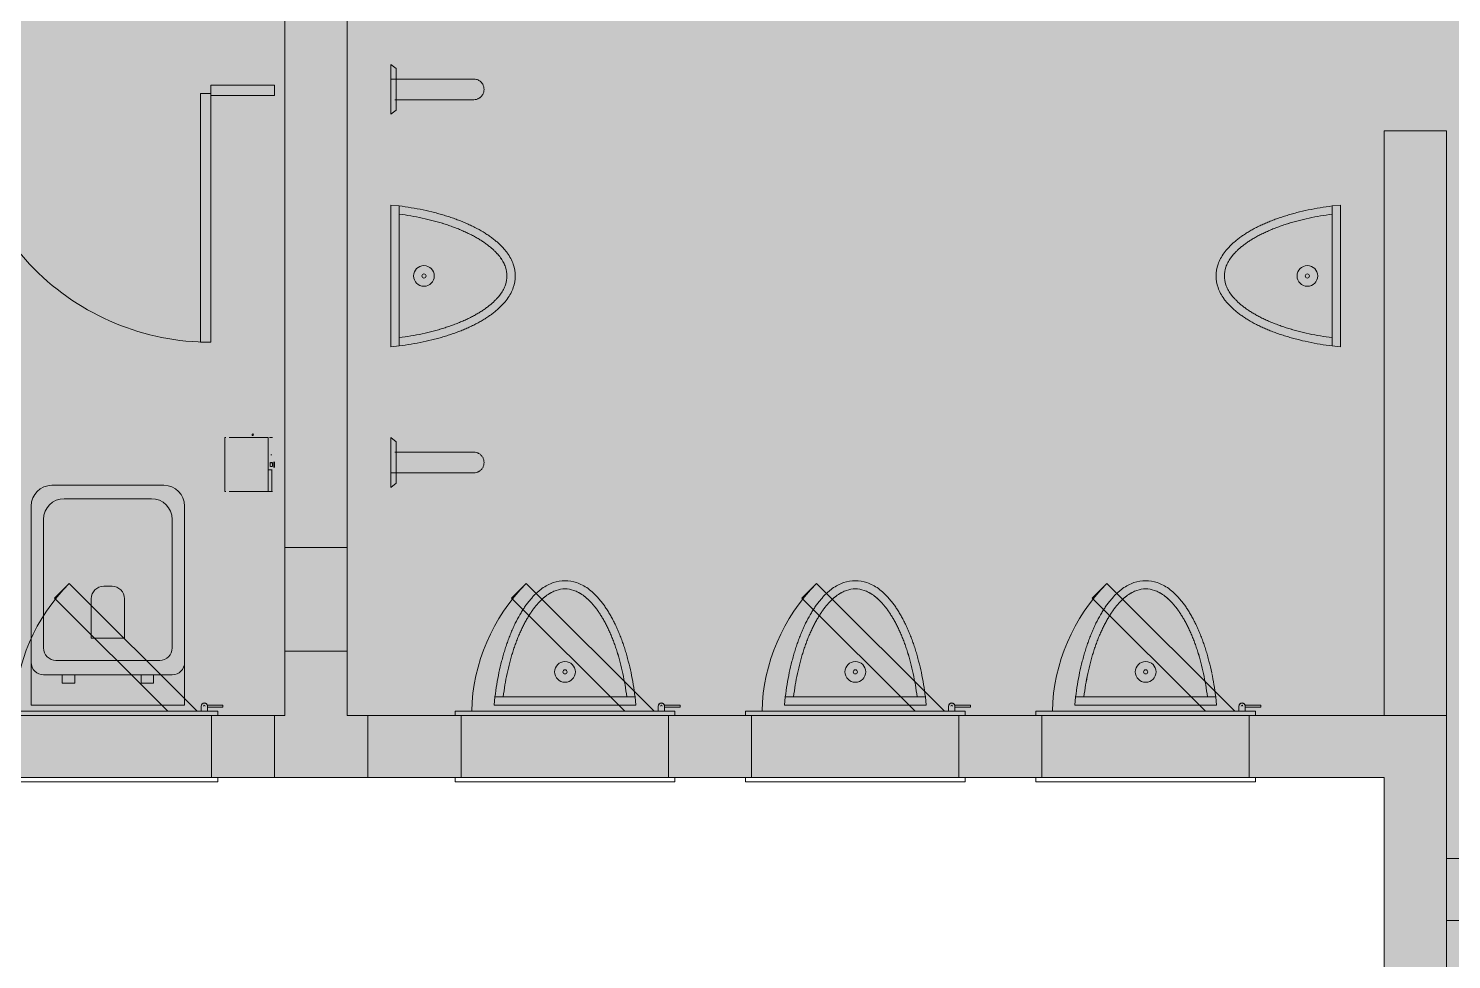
# Model space of a CAD drawing. Header units: millimetres. Extents: x -57519 to 497916, y -349472 to 446842.
# Drawn here: x 415081 to 418512, y 42759 to 45004 of the extents above; entities that cross this region are included whole.
import ezdxf

# ---------------------------------------------------------------- set-up
doc = ezdxf.new("R2010")
doc.units = ezdxf.units.MM
for name, color, linetype, lineweight in [('A-DETL-GENF', 92, 'Continuous', 5), ('A-DETL-THIN', 151, 'Continuous', 9), ('A-DOOR', 31, 'Continuous', 5), ('A-DOOR-FRAM', 31, 'Continuous', 5), ('A-FLOR', 192, 'Continuous', 5), ('A-WALL', 113, 'Continuous', 20), ('P-SANR-FIXT', 6, 'Continuous', 5)]:
    doc.layers.add(name, color=color, linetype=linetype, lineweight=lineweight)

# ---------------------------------------------------------------- blocks, each defined once
blk = doc.blocks.new('DLN_Toilet Paper Roll - DLN_Toilet Paper Roll-3170394-G_F SINGLE OCCUPANCY DIAGRAM')
at = {"layer": 'P-SANR-FIXT', "color": 191}
for p, q in [((-65, 117.5), (-65, 120.1)), ((65, 120.1), (-65, 120.1)), ((-65, 15.5), (-65, 109.6)), ((65, 120.1), (65, 117.5)), ((65, 109.6), (65, 15.5)), ((-65, 6.9), (-65, 15.5)), ((-12.7, 15.5), (-65, 15.5)), ((-65, 6.9), (-65, 6.1)), ((-65, 6.1), (-65, 6.9)), ((-12.7, 6.9), (-65, 6.9)), ((-65, 5), (-65, 6.9)), ((-12.7, 6.9), (-12.7, 15.5)), ((-12.7, 15.5), (65, 15.5)), ((-12.7, 6.9), (-12.7, 6.1)), ((-12.7, 6.1), (-12.7, 6.9)), ((-7, 2), (7, 2)), ((7, 2), (-7, 2)), ((-7, 0), (7, 0)), ((7, 0), (-7, 0)), ((-5, 11), (5, 11)), ((5, 11), (-5, 11)), ((-5, 5), (5, 5)), ((5, 5), (-5, 5)), ((-3, 5), (3, 5)), ((3, 5), (-3, 5)), ((-3, 2), (3, 2)), ((3, 2), (-3, 2)), ((23.2, 9.3), (23.2, 6.9)), ((23.2, 6.9), (23.2, 9.3)), ((65, 12.4), (65, 5))]:
    blk.add_line(p, q, dxfattribs=at)
for major_axis in [(-2, 0), (2, 0)]:
    blk.add_ellipse((71.8, 52.8), major_axis=major_axis, ratio=0.802744, start_param=3.141593, end_param=6.283185, dxfattribs=at)
for points, knots in [([(-4.7, 9.3), (-4.7, 9.5), (-4.9, 9.8), (-5, 10.1), (-5, 10.1), (-5, 10.1)], [0, 0, 0, 0, 0.4, 0.7, 0.9198068, 0.9198068, 0.9198068, 0.9198068]), ([(-5, 10.1), (-5, 10.1), (-5, 10), (-4.9, 9.8), (-4.8, 9.3), (-4.7, 8.7), (-4.7, 8.3), (-4.6, 8), (-4.7, 7.7), (-4.7, 7.3), (-4.8, 7.1), (-4.8, 6.9)], [0, 0, 0, 0, 0.111111, 0.222222, 0.444444, 0.583333, 0.652778, 0.722222, 0.791667, 0.861111, 1, 1, 1, 1]), ([(-5, 6.1), (-5, 6.1), (-5, 6.1), (-4.9, 6.3), (-4.8, 6.6), (-4.6, 7.1), (-4.5, 7.6), (-4.5, 8), (-4.5, 8.5), (-4.6, 8.9), (-4.6, 9.2), (-4.7, 9.3)], [0.0355904, 0.0355904, 0.0355904, 0.0355904, 0.1, 0.2, 0.4, 0.5, 0.6, 0.7, 0.8, 0.9, 1, 1, 1, 1]), ([(-4.8, 6.9), (-4.8, 6.7), (-4.9, 6.4), (-5, 6.2), (-5, 6.1), (-5, 6.1)], [0, 0, 0, 0, 0.5, 0.75, 1, 1, 1, 1]), ([(4.7, 9.3), (4.6, 9.2), (4.6, 8.9), (4.5, 8.5), (4.5, 8), (4.5, 7.6), (4.6, 7.1), (4.8, 6.6), (4.9, 6.3), (5, 6.1), (5, 6.1), (5, 6.1)], [0, 0, 0, 0, 0.1, 0.2, 0.3, 0.4, 0.5, 0.6, 0.8, 0.9, 0.9644096, 0.9644096, 0.9644096, 0.9644096]), ([(4.8, 6.9), (4.7, 7.2), (4.7, 7.6), (4.6, 8.3), (4.7, 8.8), (4.8, 9.3), (4.9, 9.7), (5, 10), (5, 10.1), (5, 10.1)], [0, 0, 0, 0, 0.222222, 0.333333, 0.444444, 0.583333, 0.722222, 0.861111, 1, 1, 1, 1]), ([(5, 10.1), (5, 10.1), (5, 10.1), (4.9, 10), (4.8, 9.8), (4.7, 9.5), (4.7, 9.3)], [0.0801932, 0.0801932, 0.0801932, 0.0801932, 0.2, 0.4, 0.7, 1, 1, 1, 1]), ([(5, 6.1), (5, 6.1), (5, 6.2), (4.9, 6.4), (4.8, 6.7), (4.8, 6.9)], [0, 0, 0, 0, 0.25, 0.5, 1, 1, 1, 1])]:
    blk.add_open_spline(points, degree=3, knots=knots, dxfattribs=at)
blk = doc.blocks.new('DLN_Toilet - DLN_Toilet-2427093-G_F SINGLE OCCUPANCY DIAGRAM')
at = {"layer": 'P-SANR-FIXT', "color": 191}
for p, q in [((-185, -170), (-185, -272.8)), ((185, -170), (-185, -170)), ((185, -272.8), (185, -170)), ((-80, -222.8), (-110, -222.8)), ((-110, -222.8), (-110, -242.8)), ((-80, -242.8), (-80, -222.8)), ((80, -222.8), (80, -242.8)), ((110, -222.8), (80, -222.8)), ((110, -242.8), (110, -222.8)), ((-185, -272.8), (-185, -650)), ((155, -242.8), (-155, -242.8)), ((-110, -242.8), (-80, -242.8)), ((80, -242.8), (110, -242.8)), ((185, -650), (185, -272.8)), ((-155, -307.8), (-155, -617.8)), ((125.2, -277.8), (-125, -277.8)), ((155.2, -617.8), (155.2, -307.8)), ((-40, -426.5), (-40, -331.7)), ((-40, -331.7), (40, -331.7)), ((40, -331.7), (40, -426.5)), ((10, -456.5), (-10, -456.5)), ((-105, -667.8), (105.2, -667.8)), ((-135, -700), (135, -700))]:
    blk.add_line(p, q, dxfattribs=at)
for centre, radius, start, end in [((-155, -272.8), 30, 90, 180), ((155, -272.8), 30, 360, 90), ((-125, -307.8), 30, 90, 180), ((125.2, -307.8), 30, 360, 90), ((-10, -426.5), 30, 180, 270), ((10, -426.5), 30, 270, 360), ((-135, -650), 50, 180, 270), ((-105, -617.8), 50, 180, 270), ((105.2, -617.8), 50, 270, 360), ((135, -650), 50, 270, 360)]:
    blk.add_arc(centre, radius, start, end, dxfattribs=at)
blk = doc.blocks.new('DLN_Urinal - DLN_Urinal-13426412-G_F SINGLE OCCUPANCY DIAGRAM')
at = {"layer": 'P-SANR-FIXT', "color": 191}
for p, q in [((-280.2, -12.5), (62, -12.5)), ((-277.9, -32.5), (-280.2, -12.5)), ((59.8, -32.5), (-277.9, -32.5)), ((-277.9, -32.5), (-258.1, -32.5)), ((-258.1, -32.5), (39.9, -32.5)), ((39.9, -32.5), (59.8, -32.5)), ((62, -12.5), (59.8, -32.5))]:
    blk.add_line(p, q, dxfattribs=at)
for radius in [25, 5]:
    blk.add_circle((-109.1, -92.5), radius, dxfattribs=at)
for points, knots in [([(-268.7, -88.7), (-270.5, -80), (-273.9, -61.6), (-276.7, -42.5), (-277.9, -32.5)], [-0.1208077, -0.1208077, -0.1208077, -0.1208077, -0.0625, 0, 0, 0, 0]), ([(-258.1, -32.5), (-256.8, -42.2), (-254, -61.1), (-248.7, -88.6), (-242.4, -115.2), (-236.3, -136.3), (-231.1, -152.4), (-226.8, -164.2), (-222.4, -175.6), (-217.8, -186.5), (-213.1, -196.9), (-208.1, -207), (-203, -216.5), (-197.7, -225.5), (-192.4, -233.9), (-186.9, -241.9), (-181.2, -249.3), (-175.6, -256.1), (-170, -262.3), (-164.2, -267.9), (-158.4, -272.9), (-150.8, -278.8), (-141.4, -284.7), (-126.6, -291.1), (-116, -292.8), (-109.1, -292.5)], [-1, -1, -1, -1, -0.9375, -0.875, -0.8125, -0.75, -0.71875, -0.6875, -0.65625, -0.625, -0.59375, -0.5625, -0.53125, -0.5, -0.46875, -0.4375, -0.40625, -0.375, -0.34375, -0.3125, -0.28125, -0.25, -0.1875, -0.125, 0, 0, 0, 0]), ([(-109.1, -292.5), (-116, -292.8), (-126.6, -291.1), (-139.5, -285.5), (-147.1, -281.2), (-154.6, -276.1), (-162.3, -269.7), (-170, -262.3), (-175.6, -256.1), (-181.2, -249.3), (-186.9, -241.9), (-192.4, -233.9), (-197.7, -225.5), (-203, -216.5), (-208.1, -207), (-213.1, -196.9), (-217.8, -186.5), (-222.4, -175.6), (-226.8, -164.2), (-231.1, -152.4), (-235, -140.3), (-238.8, -127.9), (-243.5, -110.7), (-248.7, -88.6), (-254, -61.1), (-256.8, -42.2), (-258.1, -32.5)], [-1, -1, -1, -1, -0.875, -0.8125, -0.78125, -0.75, -0.6875, -0.65625, -0.625, -0.59375, -0.5625, -0.53125, -0.5, -0.46875, -0.4375, -0.40625, -0.375, -0.34375, -0.3125, -0.28125, -0.25, -0.21875, -0.1875, -0.125, -0.0625, 0, 0, 0, 0]), ([(59.8, -32.5), (58.5, -42.5), (55.7, -62.2), (50.3, -90.8), (44.9, -113.9), (40.1, -131.8), (36.2, -144.9), (32.1, -157.6), (27.7, -170), (23.1, -182), (18.3, -193.5), (13.3, -204.6), (6.3, -218.9), (-1.1, -232.2), (-8.8, -244.4), (-14.8, -253.2), (-20.9, -261.3), (-27.2, -268.9), (-33.5, -275.9), (-40, -282.3), (-46.7, -288.2), (-55.6, -295.1), (-67, -302.3), (-85.6, -310.5), (-99.6, -312.7), (-109.1, -312.5)], [-1, -1, -1, -1, -0.9375, -0.875, -0.8125, -0.78125, -0.75, -0.71875, -0.6875, -0.65625, -0.625, -0.59375, -0.5625, -0.5, -0.46875, -0.4375, -0.40625, -0.375, -0.34375, -0.3125, -0.28125, -0.25, -0.1875, -0.125, 0, 0, 0, 0]), ([(-109.1, -292.5), (-102.2, -292.8), (-91.6, -291.1), (-78.6, -285.5), (-71.1, -281.2), (-63.5, -276.1), (-55.9, -269.7), (-48.2, -262.3), (-42.5, -256.1), (-36.9, -249.3), (-31.3, -241.9), (-25.8, -233.9), (-20.4, -225.5), (-15.2, -216.5), (-10.1, -207), (-5.1, -196.9), (-0.3, -186.5), (4.3, -175.6), (8.7, -164.2), (12.9, -152.4), (16.9, -140.3), (20.6, -127.9), (25.3, -110.7), (30.6, -88.6), (35.8, -61.1), (38.7, -42.2), (39.9, -32.5)], [-1, -1, -1, -1, -0.875, -0.8125, -0.78125, -0.75, -0.6875, -0.65625, -0.625, -0.59375, -0.5625, -0.53125, -0.5, -0.46875, -0.4375, -0.40625, -0.375, -0.34375, -0.3125, -0.28125, -0.25, -0.21875, -0.1875, -0.125, -0.0625, 0, 0, 0, 0]), ([(39.9, -32.5), (38.7, -42.2), (35.8, -61.1), (30.6, -88.6), (24.3, -115.2), (18.2, -136.3), (12.9, -152.4), (8.7, -164.2), (4.3, -175.6), (-0.3, -186.5), (-5.1, -196.9), (-10.1, -207), (-15.2, -216.5), (-20.4, -225.5), (-25.8, -233.9), (-31.3, -241.9), (-36.9, -249.3), (-42.5, -256.1), (-48.2, -262.3), (-54, -267.9), (-59.7, -272.9), (-67.3, -278.8), (-76.7, -284.7), (-91.6, -291.1), (-102.2, -292.8), (-109.1, -292.5)], [-1, -1, -1, -1, -0.9375, -0.875, -0.8125, -0.75, -0.71875, -0.6875, -0.65625, -0.625, -0.59375, -0.5625, -0.53125, -0.5, -0.46875, -0.4375, -0.40625, -0.375, -0.34375, -0.3125, -0.28125, -0.25, -0.1875, -0.125, 0, 0, 0, 0]), ([(-109.1, -312.5), (-118.5, -312.7), (-132.6, -310.5), (-151.1, -302.3), (-164.8, -293.7), (-178.2, -282.6), (-188.9, -271.4), (-197.2, -261.3), (-203.4, -253.2), (-209.3, -244.4), (-215.1, -235.3), (-220.7, -225.6), (-226.2, -215.3), (-231.4, -204.6), (-236.4, -193.5), (-241.2, -182), (-245.8, -170), (-250.2, -157.6), (-254.3, -144.9), (-258.2, -131.8), (-263, -113.9), (-266.3, -100), (-268.3, -90.6)], [-1, -1, -1, -1, -0.875, -0.8125, -0.75, -0.6875, -0.625, -0.59375, -0.5625, -0.53125, -0.5, -0.46875, -0.4375, -0.40625, -0.375, -0.34375, -0.3125, -0.28125, -0.25, -0.21875, -0.1875, -0.125, -0.125, -0.125, -0.125])]:
    blk.add_open_spline(points, degree=3, knots=knots, dxfattribs=at)
blk = doc.blocks.new('DLN_Urinal - DLN_Urinal-V759-G_F SINGLE OCCUPANCY DIAGRAM')
at = {"layer": 'P-SANR-FIXT', "color": 191}
for p, q in [((-280.2, -12.5), (62, -12.5)), ((-277.9, -32.5), (-280.2, -12.5)), ((59.8, -32.5), (-277.9, -32.5)), ((-277.9, -32.5), (-258.1, -32.5)), ((-258.1, -32.5), (39.9, -32.5)), ((39.9, -32.5), (59.8, -32.5)), ((62, -12.5), (59.8, -32.5))]:
    blk.add_line(p, q, dxfattribs=at)
for radius in [25, 5]:
    blk.add_circle((-109.1, -92.5), radius, dxfattribs=at)
for points, knots in [([(-109.1, -312.5), (-118.5, -312.7), (-132.6, -310.5), (-151.1, -302.3), (-164.8, -293.7), (-178.2, -282.6), (-188.9, -271.4), (-197.2, -261.3), (-203.4, -253.2), (-209.3, -244.4), (-215.1, -235.3), (-220.7, -225.6), (-226.2, -215.3), (-231.4, -204.6), (-236.4, -193.5), (-241.2, -182), (-245.8, -170), (-250.2, -157.6), (-254.3, -144.9), (-258.2, -131.8), (-263, -113.9), (-268.5, -90.8), (-273.8, -62.2), (-276.7, -42.5), (-277.9, -32.5)], [-1, -1, -1, -1, -0.875, -0.8125, -0.75, -0.6875, -0.625, -0.59375, -0.5625, -0.53125, -0.5, -0.46875, -0.4375, -0.40625, -0.375, -0.34375, -0.3125, -0.28125, -0.25, -0.21875, -0.1875, -0.125, -0.0625, 0, 0, 0, 0]), ([(-258.1, -32.5), (-256.8, -42.2), (-254, -61.1), (-248.7, -88.6), (-242.4, -115.2), (-236.3, -136.3), (-231.1, -152.4), (-226.8, -164.2), (-222.4, -175.6), (-217.8, -186.5), (-213.1, -196.9), (-208.1, -207), (-203, -216.5), (-197.7, -225.5), (-192.4, -233.9), (-186.9, -241.9), (-181.2, -249.3), (-175.6, -256.1), (-170, -262.3), (-164.2, -267.9), (-158.4, -272.9), (-150.8, -278.8), (-141.4, -284.7), (-126.6, -291.1), (-116, -292.8), (-109.1, -292.5)], [-1, -1, -1, -1, -0.9375, -0.875, -0.8125, -0.75, -0.71875, -0.6875, -0.65625, -0.625, -0.59375, -0.5625, -0.53125, -0.5, -0.46875, -0.4375, -0.40625, -0.375, -0.34375, -0.3125, -0.28125, -0.25, -0.1875, -0.125, 0, 0, 0, 0]), ([(-109.1, -292.5), (-116, -292.8), (-126.6, -291.1), (-139.5, -285.5), (-147.1, -281.2), (-154.6, -276.1), (-162.3, -269.7), (-170, -262.3), (-175.6, -256.1), (-181.2, -249.3), (-186.9, -241.9), (-192.4, -233.9), (-197.7, -225.5), (-203, -216.5), (-208.1, -207), (-213.1, -196.9), (-217.8, -186.5), (-222.4, -175.6), (-226.8, -164.2), (-231.1, -152.4), (-235, -140.3), (-238.8, -127.9), (-243.5, -110.7), (-248.7, -88.6), (-254, -61.1), (-256.8, -42.2), (-258.1, -32.5)], [-1, -1, -1, -1, -0.875, -0.8125, -0.78125, -0.75, -0.6875, -0.65625, -0.625, -0.59375, -0.5625, -0.53125, -0.5, -0.46875, -0.4375, -0.40625, -0.375, -0.34375, -0.3125, -0.28125, -0.25, -0.21875, -0.1875, -0.125, -0.0625, 0, 0, 0, 0]), ([(59.8, -32.5), (58.5, -42.5), (55.7, -62.2), (50.3, -90.8), (44.9, -113.9), (40.1, -131.8), (36.2, -144.9), (32.1, -157.6), (27.7, -170), (23.1, -182), (18.3, -193.5), (13.3, -204.6), (6.3, -218.9), (-1.1, -232.2), (-8.8, -244.4), (-14.8, -253.2), (-20.9, -261.3), (-27.2, -268.9), (-33.5, -275.9), (-40, -282.3), (-46.7, -288.2), (-55.6, -295.1), (-67, -302.3), (-85.6, -310.5), (-99.6, -312.7), (-109.1, -312.5)], [-1, -1, -1, -1, -0.9375, -0.875, -0.8125, -0.78125, -0.75, -0.71875, -0.6875, -0.65625, -0.625, -0.59375, -0.5625, -0.5, -0.46875, -0.4375, -0.40625, -0.375, -0.34375, -0.3125, -0.28125, -0.25, -0.1875, -0.125, 0, 0, 0, 0]), ([(-109.1, -292.5), (-102.2, -292.8), (-91.6, -291.1), (-78.6, -285.5), (-71.1, -281.2), (-63.5, -276.1), (-55.9, -269.7), (-48.2, -262.3), (-42.5, -256.1), (-36.9, -249.3), (-31.3, -241.9), (-25.8, -233.9), (-20.4, -225.5), (-15.2, -216.5), (-10.1, -207), (-5.1, -196.9), (-0.3, -186.5), (4.3, -175.6), (8.7, -164.2), (12.9, -152.4), (16.9, -140.3), (20.6, -127.9), (25.3, -110.7), (30.6, -88.6), (35.8, -61.1), (38.7, -42.2), (39.9, -32.5)], [-1, -1, -1, -1, -0.875, -0.8125, -0.78125, -0.75, -0.6875, -0.65625, -0.625, -0.59375, -0.5625, -0.53125, -0.5, -0.46875, -0.4375, -0.40625, -0.375, -0.34375, -0.3125, -0.28125, -0.25, -0.21875, -0.1875, -0.125, -0.0625, 0, 0, 0, 0]), ([(39.9, -32.5), (38.7, -42.2), (35.8, -61.1), (30.6, -88.6), (24.3, -115.2), (18.2, -136.3), (12.9, -152.4), (8.7, -164.2), (4.3, -175.6), (-0.3, -186.5), (-5.1, -196.9), (-10.1, -207), (-15.2, -216.5), (-20.4, -225.5), (-25.8, -233.9), (-31.3, -241.9), (-36.9, -249.3), (-42.5, -256.1), (-48.2, -262.3), (-54, -267.9), (-59.7, -272.9), (-67.3, -278.8), (-76.7, -284.7), (-91.6, -291.1), (-102.2, -292.8), (-109.1, -292.5)], [-1, -1, -1, -1, -0.9375, -0.875, -0.8125, -0.75, -0.71875, -0.6875, -0.65625, -0.625, -0.59375, -0.5625, -0.53125, -0.5, -0.46875, -0.4375, -0.40625, -0.375, -0.34375, -0.3125, -0.28125, -0.25, -0.1875, -0.125, 0, 0, 0, 0])]:
    blk.add_open_spline(points, degree=3, knots=knots, dxfattribs=at)
blk = doc.blocks.new('DLN-Access Panel__AP01_ - _AP04_ 450 x 650 _WH_-16053561-G_F SINGLE OCCUPANCY DIAGRAM')
at = {"layer": 'A-DOOR', "color": 253}
for p, q in [((-265, 75), (-265, 85)), ((265, 85), (-265, 85)), ((265, 75), (265, 85))]:
    blk.add_line(p, q, dxfattribs=at)
at = {"layer": 'A-DOOR', "color": 191}
for p, q in [((-265, 75), (265, 75)), ((-240, -95), (-277.5, -95)), ((-277.5, -95), (-277.5, -100)), ((-277.5, -100), (-239.6, -100)), ((-265, -85), (-265, -75)), ((265, -75), (-265, -75)), ((-265, -85), (265, -85)), ((-240, -85), (-240, -97.5)), ((-225, -97.5), (-225, -85)), ((-215, -85), (93.2, -393.2)), ((128.6, -357.8), (-144.3, -85)), ((265, -85), (265, -75)), ((93.2, -393.2), (128.6, -357.8))]:
    blk.add_line(p, q, dxfattribs=at)
for centre, radius, start, end in [((-232.5, -97.5), 7.5, 180, 0), ((-232.5, -97.5), 7.5, 195, 0), ((-232.5, -97.5), 7.5, 199.4712, 360), ((-232.5, -97.5), 7.5, 199.4712, 360), ((-232.5, -97.5), 2, 180, 360), ((-232.5, -97.5), 2, 180, 360), ((-225, -75), 450, 315, 358.6824)]:
    blk.add_arc(centre, radius, start, end, dxfattribs=at)
at = {"layer": 'A-DOOR-FRAM', "color": 191}
for p, q in [((-250, 75), (-250, -75)), ((250, 75), (250, -75))]:
    blk.add_line(p, q, dxfattribs=at)
blk = doc.blocks.new('DLN_Partition Door - 600x2100_100x25 _WH_GH_-15329037-G_F SINGLE OCCUPANCY DIAGRAM')
at = {"layer": 'A-DOOR', "color": 191}
for p, q in [((20, 509.1), (20, 534.1)), ((20, 534.1), (620, 534.1)), ((620, 534.1), (620, 509.1)), ((620, 509.1), (20, 509.1))]:
    blk.add_line(p, q, dxfattribs=at)
blk.add_arc((20, 534.1), 600, 269.5, 360, dxfattribs=at)
at = {"layer": 'P-SANR-FIXT', "color": 191}
for p, q in [((25, 688.3), (0, 688.3)), ((0, 688.3), (0, 534.1)), ((25, 534.1), (25, 688.3)), ((0, 534.1), (25, 534.1)), ((25, -65.9), (0, -65.9)), ((0, -65.9), (0, -140.9)), ((25, -140.9), (25, -65.9)), ((0, -140.9), (25, -140.9))]:
    blk.add_line(p, q, dxfattribs=at)
blk = doc.blocks.new('DLN_Accessible Urinal - DLN_Accessible Urinal-V876-G_F SINGLE OCCUPANCY DIAGRAM')
at = {"layer": 'P-SANR-FIXT', "color": 191}
for p, q in [((-619.1, -12.5), (-609.1, -25.2)), ((-596.5, -12.5), (-619.1, -12.5)), ((-619.1, -12.5), (-596.5, -12.5)), ((-619.1, -12.5), (-609.1, -25.2)), ((-596.5, -12.5), (-619.1, -12.5)), ((-619.1, -12.5), (-499.1, -12.5)), ((-609.1, -25.2), (-583.7, -25.2)), ((-583.7, -25.2), (-609.1, -25.2)), ((-609.1, -25.2), (-583.7, -25.2)), ((-509.1, -25.2), (-609.1, -25.2)), ((-584.1, -12.5), (-584.1, -212.5)), ((-534.4, -25.2), (-509.1, -25.2)), ((-509.1, -25.2), (-534.4, -25.2)), ((-534.4, -25.2), (-509.1, -25.2)), ((-534.1, -212.5), (-534.1, -22.2)), ((-499.1, -12.5), (-521.7, -12.5)), ((-521.7, -12.5), (-499.1, -12.5)), ((-499.1, -12.5), (-521.7, -12.5)), ((-509.1, -25.2), (-499.1, -12.5)), ((-509.1, -25.2), (-499.1, -12.5)), ((-280.2, -12.5), (62, -12.5)), ((-277.9, -32.5), (-280.2, -12.5)), ((59.8, -32.5), (-277.9, -32.5)), ((-277.9, -32.5), (-258.1, -32.5)), ((-258.1, -32.5), (39.9, -32.5)), ((39.9, -32.5), (59.8, -32.5)), ((62, -12.5), (59.8, -32.5)), ((280.9, -12.5), (290.9, -25.2)), ((303.5, -12.5), (280.9, -12.5)), ((280.9, -12.5), (303.5, -12.5)), ((280.9, -12.5), (290.9, -25.2)), ((303.5, -12.5), (280.9, -12.5)), ((280.9, -12.5), (400.9, -12.5)), ((290.9, -25.2), (316.3, -25.2)), ((316.3, -25.2), (290.9, -25.2)), ((290.9, -25.2), (316.3, -25.2)), ((390.9, -25.2), (290.9, -25.2)), ((315.9, -22.2), (315.9, -212.5)), ((365.6, -25.2), (390.9, -25.2)), ((390.9, -25.2), (365.6, -25.2)), ((365.6, -25.2), (390.9, -25.2)), ((365.9, -212.5), (365.9, -12.5)), ((400.9, -12.5), (378.3, -12.5)), ((378.3, -12.5), (400.9, -12.5)), ((400.9, -12.5), (378.3, -12.5)), ((390.9, -25.2), (400.9, -12.5)), ((390.9, -25.2), (400.9, -12.5))]:
    blk.add_line(p, q, dxfattribs=at)
for radius in [25, 5]:
    blk.add_circle((-109.1, -92.5), radius, dxfattribs=at)
for points, knots in [([(-109.1, -312.5), (-118.5, -312.7), (-132.6, -310.5), (-151.1, -302.3), (-164.8, -293.7), (-178.2, -282.6), (-188.9, -271.4), (-197.2, -261.3), (-203.4, -253.2), (-209.3, -244.4), (-215.1, -235.3), (-220.7, -225.6), (-226.2, -215.3), (-231.4, -204.6), (-236.4, -193.5), (-241.2, -182), (-245.8, -170), (-250.2, -157.6), (-254.3, -144.9), (-258.2, -131.8), (-263, -113.9), (-268.5, -90.8), (-273.8, -62.2), (-276.7, -42.5), (-277.9, -32.5)], [-1, -1, -1, -1, -0.875, -0.8125, -0.75, -0.6875, -0.625, -0.59375, -0.5625, -0.53125, -0.5, -0.46875, -0.4375, -0.40625, -0.375, -0.34375, -0.3125, -0.28125, -0.25, -0.21875, -0.1875, -0.125, -0.0625, 0, 0, 0, 0]), ([(-258.1, -32.5), (-256.8, -42.2), (-254, -61.1), (-248.7, -88.6), (-242.4, -115.2), (-236.3, -136.3), (-231.1, -152.4), (-226.8, -164.2), (-222.4, -175.6), (-217.8, -186.5), (-213.1, -196.9), (-208.1, -207), (-203, -216.5), (-197.7, -225.5), (-192.4, -233.9), (-186.9, -241.9), (-181.2, -249.3), (-175.6, -256.1), (-170, -262.3), (-164.2, -267.9), (-158.4, -272.9), (-150.8, -278.8), (-141.4, -284.7), (-126.6, -291.1), (-116, -292.8), (-109.1, -292.5)], [-1, -1, -1, -1, -0.9375, -0.875, -0.8125, -0.75, -0.71875, -0.6875, -0.65625, -0.625, -0.59375, -0.5625, -0.53125, -0.5, -0.46875, -0.4375, -0.40625, -0.375, -0.34375, -0.3125, -0.28125, -0.25, -0.1875, -0.125, 0, 0, 0, 0]), ([(-109.1, -292.5), (-116, -292.8), (-126.6, -291.1), (-139.5, -285.5), (-147.1, -281.2), (-154.6, -276.1), (-162.3, -269.7), (-170, -262.3), (-175.6, -256.1), (-181.2, -249.3), (-186.9, -241.9), (-192.4, -233.9), (-197.7, -225.5), (-203, -216.5), (-208.1, -207), (-213.1, -196.9), (-217.8, -186.5), (-222.4, -175.6), (-226.8, -164.2), (-231.1, -152.4), (-235, -140.3), (-238.8, -127.9), (-243.5, -110.7), (-248.7, -88.6), (-254, -61.1), (-256.8, -42.2), (-258.1, -32.5)], [-1, -1, -1, -1, -0.875, -0.8125, -0.78125, -0.75, -0.6875, -0.65625, -0.625, -0.59375, -0.5625, -0.53125, -0.5, -0.46875, -0.4375, -0.40625, -0.375, -0.34375, -0.3125, -0.28125, -0.25, -0.21875, -0.1875, -0.125, -0.0625, 0, 0, 0, 0]), ([(59.8, -32.5), (58.5, -42.5), (55.7, -62.2), (50.3, -90.8), (44.9, -113.9), (40.1, -131.8), (36.2, -144.9), (32.1, -157.6), (27.7, -170), (23.1, -182), (18.3, -193.5), (13.3, -204.6), (6.3, -218.9), (-1.1, -232.2), (-8.8, -244.4), (-14.8, -253.2), (-20.9, -261.3), (-27.2, -268.9), (-33.5, -275.9), (-40, -282.3), (-46.7, -288.2), (-55.6, -295.1), (-67, -302.3), (-85.6, -310.5), (-99.6, -312.7), (-109.1, -312.5)], [-1, -1, -1, -1, -0.9375, -0.875, -0.8125, -0.78125, -0.75, -0.71875, -0.6875, -0.65625, -0.625, -0.59375, -0.5625, -0.5, -0.46875, -0.4375, -0.40625, -0.375, -0.34375, -0.3125, -0.28125, -0.25, -0.1875, -0.125, 0, 0, 0, 0]), ([(-109.1, -292.5), (-102.2, -292.8), (-91.6, -291.1), (-78.6, -285.5), (-71.1, -281.2), (-63.5, -276.1), (-55.9, -269.7), (-48.2, -262.3), (-42.5, -256.1), (-36.9, -249.3), (-31.3, -241.9), (-25.8, -233.9), (-20.4, -225.5), (-15.2, -216.5), (-10.1, -207), (-5.1, -196.9), (-0.3, -186.5), (4.3, -175.6), (8.7, -164.2), (12.9, -152.4), (16.9, -140.3), (20.6, -127.9), (25.3, -110.7), (30.6, -88.6), (35.8, -61.1), (38.7, -42.2), (39.9, -32.5)], [-1, -1, -1, -1, -0.875, -0.8125, -0.78125, -0.75, -0.6875, -0.65625, -0.625, -0.59375, -0.5625, -0.53125, -0.5, -0.46875, -0.4375, -0.40625, -0.375, -0.34375, -0.3125, -0.28125, -0.25, -0.21875, -0.1875, -0.125, -0.0625, 0, 0, 0, 0]), ([(39.9, -32.5), (38.7, -42.2), (35.8, -61.1), (30.6, -88.6), (24.3, -115.2), (18.2, -136.3), (12.9, -152.4), (8.7, -164.2), (4.3, -175.6), (-0.3, -186.5), (-5.1, -196.9), (-10.1, -207), (-15.2, -216.5), (-20.4, -225.5), (-25.8, -233.9), (-31.3, -241.9), (-36.9, -249.3), (-42.5, -256.1), (-48.2, -262.3), (-54, -267.9), (-59.7, -272.9), (-67.3, -278.8), (-76.7, -284.7), (-91.6, -291.1), (-102.2, -292.8), (-109.1, -292.5)], [-1, -1, -1, -1, -0.9375, -0.875, -0.8125, -0.75, -0.71875, -0.6875, -0.65625, -0.625, -0.59375, -0.5625, -0.53125, -0.5, -0.46875, -0.4375, -0.40625, -0.375, -0.34375, -0.3125, -0.28125, -0.25, -0.1875, -0.125, 0, 0, 0, 0]), ([(-584.1, -212.5), (-584.1, -214.7), (-583.6, -217.9), (-582.2, -222.1), (-581, -224.6), (-579.9, -226.4), (-578.6, -228.2), (-577.2, -229.8), (-575.6, -231.3), (-573.9, -232.7), (-571.6, -234.2), (-568.7, -235.7), (-564.5, -237.1), (-559.1, -237.8), (-553.6, -237.1), (-549.5, -235.7), (-546.5, -234.2), (-544.3, -232.7), (-542.6, -231.3), (-541, -229.8), (-539.2, -227.8), (-537.7, -225.5), (-536.6, -223.6), (-535.7, -221.6), (-534.5, -217.9), (-534.1, -214.7), (-534.1, -212.5)], [0, 0, 0, 0, 0.083333, 0.125, 0.166667, 0.1875, 0.208333, 0.25, 0.270833, 0.291667, 0.333333, 0.375, 0.416667, 0.5, 0.583333, 0.625, 0.666667, 0.708333, 0.729167, 0.75, 0.791667, 0.833333, 0.854167, 0.875, 0.916667, 1, 1, 1, 1]), ([(315.9, -212.5), (315.9, -214.7), (316.4, -217.9), (317.8, -222.1), (319, -224.6), (320.1, -226.4), (321.4, -228.2), (322.8, -229.8), (324.4, -231.3), (326.1, -232.7), (328.4, -234.2), (331.3, -235.7), (335.5, -237.1), (340.9, -237.8), (346.4, -237.1), (350.5, -235.7), (353.5, -234.2), (355.7, -232.7), (357.4, -231.3), (359, -229.8), (360.8, -227.8), (362.3, -225.5), (363.4, -223.6), (364.3, -221.6), (365.5, -217.9), (365.9, -214.7), (365.9, -212.5)], [0, 0, 0, 0, 0.083333, 0.125, 0.166667, 0.1875, 0.208333, 0.25, 0.270833, 0.291667, 0.333333, 0.375, 0.416667, 0.5, 0.583333, 0.625, 0.666667, 0.708333, 0.729167, 0.75, 0.791667, 0.833333, 0.854167, 0.875, 0.916667, 1, 1, 1, 1])]:
    blk.add_open_spline(points, degree=3, knots=knots, dxfattribs=at)

msp = doc.modelspace()

# ---------------------------------------------------------------- hatches: boundary and pattern name
at = {"layer": 'A-DETL-GENF', "transparency": 33554585}
h = msp.add_hatch(color=201, dxfattribs=at)
h.paths.add_polyline_path([(378712.3, -2142.5), (378712.3, 5707.5), (408249.8, 5707.5), (408249.8, 31607.5), (411824.8, 31607.5), (411824.8, 28857.5), (414124.8, 28857.5), (414124.8, 34332.5), (417674.8, 34332.5), (417674.8, 35647.5), (420699.8, 35647.5), (420699.8, 52157.5), (392454.3, 52157.5), (392454.3, 45782.5), (382199.8, 45782.5), (382199.8, 52157.5), (367049.8, 52157.5), (367049.8, 5707.5), (368349.8, 5707.5), (368349.8, 3222.2), (374112.3, -1265.4), (374112.3, -2142.5), (376972.2, -2142.5)], flags=0)
h.paths.add_polyline_path([(370849.8, 8157.5), (370849.8, 9357.5), (369649.8, 9357.5), (369649.8, 15624.2), (370889.8, 15624.2), (370889.8, 9397.5), (371149.8, 9397.5), (371149.8, 8157.5)], flags=0)
h.paths.add_polyline_path([(388124.8, 8157.5), (388124.8, 9397.5), (389899.8, 9397.5), (389899.8, 8157.5)], flags=0)
h.paths.add_polyline_path([(382791.7, 8157.5), (382352.3, 8157.5), (382352.3, 9397.5), (387324.8, 9397.5), (387324.8, 8157.5), (386671.4, 8157.5)], flags=0)
h.paths.add_polyline_path([(404599.8, 8157.5), (396937.3, 8157.5), (396937.3, 9397.5), (404599.8, 9397.5), (404599.8, 8571.4)], flags=0)
h.paths.add_polyline_path([(394430.7, 8157.5), (392899.8, 8157.5), (392899.8, 9397.5), (396137.3, 9397.5), (396137.3, 8157.5)], flags=0)
h.paths.add_polyline_path([(405799.8, 12397.5), (404559.8, 12397.5), (404559.8, 15624.2), (405799.8, 15624.2), (405799.8, 12969.9)], flags=0)
h.paths.add_polyline_path([(370889.8, 16424.2), (369649.8, 16424.2), (369649.8, 23040.8), (370889.8, 23040.8), (370889.8, 17368.3)], flags=0)
h.paths.add_polyline_path([(404559.8, 16424.2), (404559.8, 23040.8), (405799.8, 23040.8), (405799.8, 16424.2)], flags=0)
h.paths.add_polyline_path([(369649.8, 23840.8), (369649.8, 30107.5), (370849.8, 30107.5), (370849.8, 31307.5), (371149.8, 31307.5), (371149.8, 30107.5), (370889.8, 30107.5), (370889.8, 23840.8)], flags=0)
h.paths.add_polyline_path([(404559.8, 23840.8), (404559.8, 27067.5), (405799.8, 27067.5), (405799.8, 23840.8)], flags=0)
h.paths.add_polyline_path([(388124.8, 30067.5), (388124.8, 31307.5), (389399.8, 31307.5), (389399.8, 30067.5)], flags=0)
h.paths.add_polyline_path([(373449.8, 30067.5), (373449.8, 31307.5), (378512.3, 31307.5), (378512.3, 30067.5), (375032.4, 30067.5)], flags=0)
h.paths.add_polyline_path([(386671.4, 30067.5), (382349.8, 30067.5), (382349.8, 31307.5), (387324.8, 31307.5), (387324.8, 30067.5)], flags=0)
h.paths.add_polyline_path([(394430.7, 30067.5), (392399.8, 30067.5), (392399.8, 31307.5), (396137.3, 31307.5), (396137.3, 30067.5)], flags=0)
h.paths.add_polyline_path([(402190, 30067.5), (396937.3, 30067.5), (396937.3, 31307.5), (404599.8, 31307.5), (404599.8, 30067.5), (404129.8, 30067.5)], flags=0)
h.paths.add_polyline_path([(407299.8, 35797.5), (407299.8, 36247.5), (408249.8, 36247.5), (408249.8, 35797.5), (408009.5, 35797.5)], flags=0)
h.paths.add_polyline_path([(412649.8, 35797.5), (412649.8, 37247.5), (415649.8, 37247.5), (415649.8, 35797.5), (413829, 35797.5)], flags=0)
h.paths.add_polyline_path([(412649.8, 37397.5), (412649.8, 37897.5), (418299.8, 37897.5), (418299.8, 37397.5), (412859.1, 37397.5)], flags=0)
h.paths.add_polyline_path([(408979.4, 37847.5), (408399.8, 37847.5), (408399.8, 38327.5), (410749.8, 38327.5), (410749.8, 37847.5), (409949.3, 37847.5)], flags=0)
h.paths.add_polyline_path([(381599.8, 37907.5), (381599.8, 39557.5), (382049.8, 39557.5), (382049.8, 37907.5), (381821.8, 37907.5)], flags=0)
h.paths.add_polyline_path([(406069.7, 38657.5), (404849.8, 38657.5), (404849.8, 49957.5), (408249.8, 49957.5), (408249.8, 38657.5), (408009.5, 38657.5)], flags=0)
h.paths.add_polyline_path([(370182.8, 40207.5), (369149.8, 40207.5), (369149.8, 40707.5), (370699.8, 40707.5), (370699.8, 40207.5)], flags=0)
h.paths.add_polyline_path([(381599.8, 40257.5), (381599.8, 42757.5), (382049.8, 42757.5), (382049.8, 40257.5), (381821.8, 40257.5)], flags=0)
h.paths.add_polyline_path([(414798.9, 42697.5), (410674.8, 42697.5), (410674.8, 43197.5), (418349.8, 43197.5), (418349.8, 42697.5), (415768.8, 42697.5)], flags=0)
h.paths.add_polyline_path([(377289.8, 42907.5), (375749.8, 42907.5), (375749.8, 43407.5), (377289.8, 43407.5), (377289.8, 43209.2)], flags=0)
h.paths.add_polyline_path([(382049.8, 46907.5), (379399.8, 46907.5), (379399.8, 52007.5), (382049.8, 52007.5), (382049.8, 47057.9)], flags=0)
h.paths.add_polyline_path([(410919.2, 47837.5), (410674.8, 47837.5), (410674.8, 48337.5), (418349.8, 48337.5), (418349.8, 47837.5), (411404.2, 47837.5)], flags=0)
h.paths.add_polyline_path([(408399.8, 50107.5), (408399.8, 52007.5), (408849.8, 52007.5), (408849.8, 50107.5)], flags=0)

# ---------------------------------------------------------------- linework, layer by layer
at = {"layer": 'A-DETL-THIN', "lineweight": 5}
for p, q in [((410674.8, 43197.5), (418349.8, 43197.5)), ((418349.8, 43197.5), (418349.8, 42697.5))]:
    msp.add_line(p, q, dxfattribs=at)
at = {"layer": 'A-FLOR'}
for p, q in [((415699.8, 43347.5), (415699.8, 46192.5)), ((418024.8, 43347.5), (418499.8, 43347.5)), ((418499.8, 43002.5), (418499.8, 42852.5)), ((418499.8, 42852.5), (418534.8, 42852.5))]:
    msp.add_line(p, q, dxfattribs=at)
at = {"layer": 'A-WALL', "color": 191, "lineweight": 5}
for p, q in [((415849.8, 46057.5), (415849.8, 43347.5)), ((418499.8, 44757.5), (418349.8, 44757.5)), ((418499.8, 44757.5), (418499.8, 43002.5)), ((415699.8, 43752.5), (415849.8, 43752.5)), ((415849.8, 43502.5), (415699.8, 43502.5)), ((415699.8, 43347.5), (415522.8, 43347.5)), ((415674.8, 43347.5), (415674.8, 43197.5)), ((416124.8, 43347.5), (415849.8, 43347.5)), ((415899.8, 43197.5), (415899.8, 43347.5)), ((416824.8, 43347.5), (416624.8, 43347.5)), ((417324.8, 43347.5), (417524.8, 43347.5)), ((416124.8, 43197.5), (415522.8, 43197.5)), ((416624.8, 43197.5), (416824.8, 43197.5)), ((417324.8, 43197.5), (417524.8, 43197.5)), ((418349.8, 43197.5), (418039.8, 43197.5)), ((418349.8, 42697.5), (418349.8, 43197.5)), ((418549.8, 43002.5), (418499.8, 43002.5)), ((418499.8, 42852.5), (418499.8, 41027.5))]:
    msp.add_line(p, q, dxfattribs=at)
at = {"layer": 'A-WALL', "color": 201, "lineweight": 5}
msp.add_line((418349.8, 43347.5), (418349.8, 44757.5), dxfattribs=at)

# ---------------------------------------------------------------- block references
at = {"layer": 'A-DOOR', "color": 191, "rotation": 180}
for p in [(415272.8, 43272.5), (416374.8, 43272.5), (417074.8, 43272.5), (417774.8, 43272.5)]:
    msp.add_blockref('DLN-Access Panel__AP01_ - _AP04_ 450 x 650 _WH_-16053561-G_F SINGLE OCCUPANCY DIAGRAM', p, dxfattribs=at)
at = {"layer": 'P-SANR-FIXT', "color": 191}
for name, p, rotation in [('DLN_Toilet Paper Roll - DLN_Toilet Paper Roll-3170394-G_F SINGLE OCCUPANCY DIAGRAM', (415674.8, 43952.5), 90.00000000000018), ('DLN_Accessible Urinal - DLN_Accessible Urinal-V876-G_F SINGLE OCCUPANCY DIAGRAM', (415942.3, 44516.6), 90), ('DLN_Partition Door - 600x2100_100x25 _WH_GH_-15329037-G_F SINGLE OCCUPANCY DIAGRAM', (414986.6, 44867.5), 270.0000000000002), ('DLN_Urinal - DLN_Urinal-V759-G_F SINGLE OCCUPANCY DIAGRAM', (418257.3, 44298.4), 270), ('DLN_Toilet - DLN_Toilet-2427093-G_F SINGLE OCCUPANCY DIAGRAM', (415272.8, 43202.5), 180), ('DLN_Urinal - DLN_Urinal-V759-G_F SINGLE OCCUPANCY DIAGRAM', (416265.8, 43360), 180), ('DLN_Urinal - DLN_Urinal-V759-G_F SINGLE OCCUPANCY DIAGRAM', (416965.8, 43360), 180), ('DLN_Urinal - DLN_Urinal-13426412-G_F SINGLE OCCUPANCY DIAGRAM', (417665.8, 43360), 180)]:
    msp.add_blockref(name, p, dxfattribs=dict(at, rotation=rotation))

doc.saveas('drawing.dxf')
